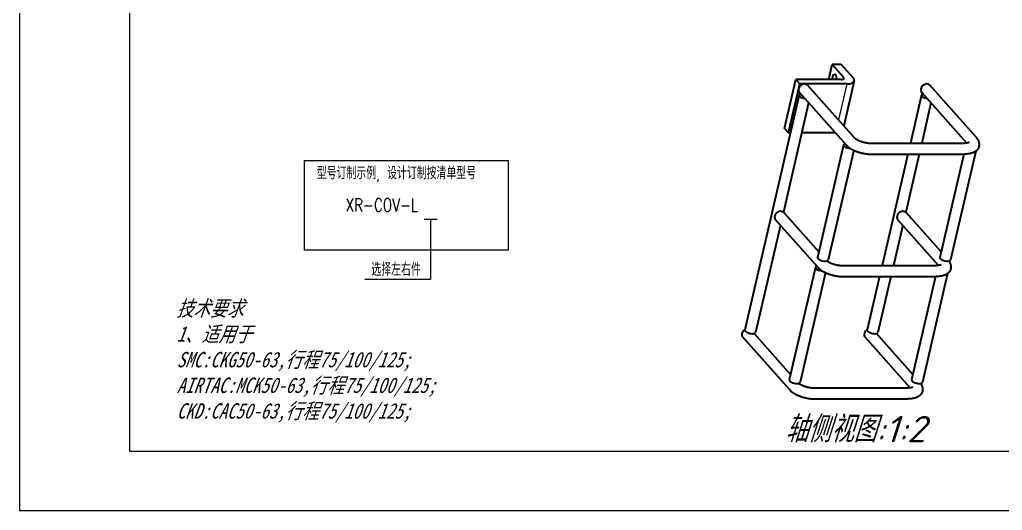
# Model space of a CAD drawing. Header units: millimetres. Extents: x 1333 to 142399, y -42879 to -5704.
# Drawn here: x 74598.7 to 75046.1, y -8827.9 to -8604.6 of the extents above; entities that cross this region are included whole.
import ezdxf

# ---------------------------------------------------------------- set-up
doc = ezdxf.new("R2010")
doc.units = ezdxf.units.MM
doc.header["$LTSCALE"] = 0.5
doc.layers.add('DIM', color=3, linetype='Continuous')
doc.layers.add('图\\M+19E79\\M+195B6\\M+18E9A', color=7, linetype='Continuous')
for name, color, linetype, lineweight in [('图框', 7, 'Continuous', 18), ('标注线', 3, 'Continuous', 18), ('粗实线', 7, 'Continuous', 35), ('细实线', 3, 'Continuous', 18)]:
    doc.layers.add(name, color=color, linetype=linetype, lineweight=lineweight)
doc.layers.add('打印-禁用', color=7, linetype='Continuous', lineweight=15, plot=False)
doc.styles.add('DIM', font='romans.shx', dxfattribs={"width": 0.8, "bigfont": 'bigfont.shx'})
doc.styles.add('GB', font='gbeitc.shx', dxfattribs={"bigfont": 'gbcbig.shx'})
doc.styles.add('工程字', font='gbenor.shx', dxfattribs={"height": 5, "bigfont": 'gbcbig.shx'})

# ---------------------------------------------------------------- blocks, each defined once
blk = doc.blocks.new('GZDEH零件A3图框V01版')
at = {"layer": '图框', "linetype": 'Continuous'}
for p, q in [((2882.49, -1554.46), (2882.49, -1832.96)), ((2882.49, -1832.96), (3272.49, -1832.96))]:
    blk.add_line(p, q, dxfattribs=at)
at = {"layer": '打印-禁用', "linetype": 'Continuous'}
for p, q in [((2857.49, -1549.46), (2857.49, -1846.46)), ((2857.49, -1846.46), (3277.49, -1846.46))]:
    blk.add_line(p, q, dxfattribs=at)
blk = doc.blocks.new('DEH A3')
at = {"layer": '图框'}
blk.add_blockref('GZDEH零件A3图框V01版', (-2857.49, 1846.46), dxfattribs=at)
blk = doc.blocks.new('A$C6E2316A9')
at = {"color": 7, "lineweight": 13, "ltscale": 0.04518}
blk.add_line((64.48, 250.1), (64.88, 251.86), dxfattribs=at)
at = {"color": 7, "lineweight": 13}
blk.add_line((67.67, 245.73), (60.12, 213.1), dxfattribs=at)
at = {"layer": '粗实线', "ltscale": 0.349483}
blk.add_line((51.42, 249.81), (54.57, 263.43), dxfattribs=at)
at = {"layer": '粗实线', "ltscale": 0.387637}
blk.add_line((54.57, 263.43), (64.88, 251.86), dxfattribs=at)
at = {"layer": '粗实线', "ltscale": 0.200476}
blk.add_line((62.59, 263.43), (54.57, 263.43), dxfattribs=at)
at = {"layer": '粗实线', "ltscale": 0.410439}
blk.add_line((62.59, 263.43), (73.51, 251.18), dxfattribs=at)
at = {"layer": '粗实线'}
for p, q in [((10.96, 205.26), (21.26, 249.81)), ((14.6, 201.18), (24.9, 245.73)), ((62.69, 249.81), (21.26, 249.81)), ((67.67, 245.73), (24.9, 245.73)), ((32.06, 244.6), (74.53, 196.93)), ((74.51, 248.47), (65.05, 207.58)), ((185.91, 196.93), (143.44, 244.6)), ((24.45, 235.67), (-25.02, 21.83)), ((24.59, 237.95), (67.07, 190.28)), ((135.82, 235.67), (125.67, 191.79)), ((176.99, 191.91), (135.97, 237.95)), ((33.04, 228.46), (10.03, 128.99)), ((144.42, 228.46), (135.94, 191.79)), ((57.36, 201.18), (26.73, 201.18)), ((64.9, 190.28), (41.2, 87.81)), ((90.23, 191.79), (174.88, 191.79)), ((74.04, 185.41), (50.94, 85.56)), ((90.23, 181.79), (174.88, 181.79)), ((123.36, 181.79), (99.91, 80.42)), ((133.62, 181.79), (121.41, 128.99)), ((174.31, 181.79), (152.57, 87.81)), ((185.2, 184.5), (162.31, 85.56)), ((10.34, 128.68), (42.34, 92.77)), ((153.72, 92.77), (121.72, 128.68)), ((7.28, 117.09), (-15.28, 19.58)), ((2.88, 122.03), (41.3, 78.9)), ((118.66, 117.09), (110.17, 80.42)), ((151.22, 80.54), (114.25, 122.03)), ((39.14, 78.9), (15.43, -23.57)), ((48.27, 74.04), (25.18, -25.82)), ((64.47, 80.42), (149.12, 80.42)), ((159.44, 73.12), (136.55, -25.82)), ((64.47, 70.42), (149.12, 70.42)), ((97.6, 70.42), (86.36, 21.83)), ((107.86, 70.42), (96.1, 19.58)), ((148.55, 70.42), (126.81, -23.57)), ((-16.58, 18.61), (16.58, -18.61)), ((127.96, -18.61), (94.8, 18.61)), ((-26.93, 15.2), (15.54, -32.47)), ((125.46, -30.84), (84.44, 15.2)), ((38.71, -30.96), (123.35, -30.96)), ((38.71, -40.96), (123.35, -40.96))]:
    blk.add_line(p, q, dxfattribs=at)
at = {"layer": '粗实线', "ltscale": 0.136813}
for p, q in [((21.26, 249.81), (24.9, 245.73)), ((10.96, 205.26), (14.6, 201.18))]:
    blk.add_line(p, q, dxfattribs=at)
at = {"layer": '粗实线', "ltscale": 0.046766}
blk.add_line((16.47, 201.18), (14.6, 201.18), dxfattribs=at)
at = {"layer": '粗实线'}
for centre, major_axis, ratio, start_param, end_param in [((56.55, 249.98), (0, -4.5), 0.453991, 3.141603, 4.750209), ((56.55, 249.98), (0, -4.5), 0.453991, 2.670354, 3.141603), ((56.55, 249.98), (0, -4.5), 0.453991, 1.533071, 2.670354), ((60.87, 251.86), (-4.38, 1.01), 0.404509, 2.090263, 3.141624), ((60.87, 251.86), (-4.38, 1.01), 0.404509, 3.141624, 3.661059), ((62.82, 251.18), (11.69, -2.7), 0.404509, 0.000031, 0.519467), ((28.33, 241.27), (-3.73, -3.33), 0.793893, 3.141632, 5.440213), ((62.82, 251.18), (11.69, -2.7), 0.404509, 5.231856, 6.283216), ((139.7, 241.27), (3.73, 3.33), 0.793893, 0.00004, 3.141632), ((28.33, 241.27), (-3.73, -3.33), 0.793893, 5.440213, 6.283225), ((29.32, 234.55), (-4.87, 1.13), 0.404509, 0.000041, 1.699553), ((29.32, 234.55), (-4.87, 1.13), 0.404509, 5.622738, 6.283226), ((140.69, 234.55), (-4.87, 1.13), 0.404509, 0.000041, 1.699553), ((140.69, 234.55), (-4.87, 1.13), 0.404509, 5.622738, 6.283226), ((69.77, 189.15), (-4.87, 1.13), 0.404509, 0.000041, 0.519467), ((69.77, 189.15), (-4.87, 1.13), 0.404509, 5.622738, 6.283226), ((69.77, 189.15), (-4.87, 1.13), 0.404509, 0.519467, 1.973351), ((6.61, 125.36), (-3.73, -3.33), 0.793893, 5.440213, 6.283225), ((6.61, 125.36), (-3.73, -3.33), 0.793893, 3.141632, 5.440213), ((117.98, 125.36), (-3.73, -3.33), 0.793893, 5.440213, 6.283225), ((117.98, 125.36), (-3.73, -3.33), 0.793893, 3.141632, 5.440213), ((46.07, 86.68), (-4.87, 1.13), 0.404509, 0.000041, 0.519467), ((46.07, 86.68), (-4.87, 1.13), 0.404509, 0.519467, 3.141633), ((157.44, 86.68), (-4.87, 1.13), 0.404509, 0.000041, 0.519467), ((157.44, 86.68), (-4.87, 1.13), 0.404509, 0.519467, 3.141633), ((44.01, 77.77), (-4.87, 1.13), 0.404509, 0.000041, 1.973351), ((44.01, 77.77), (-4.87, 1.13), 0.404509, 5.622738, 6.283226), ((-23.2, 18.52), (-3.73, -3.33), 0.793893, 5.440213, 6.283225), ((-23.2, 18.52), (-3.73, -3.33), 0.793893, 4.488126, 5.440213), ((-20.15, 20.71), (4.87, -1.13), 0.404509, 3.141633, 6.283226), ((88.18, 18.52), (3.73, 3.33), 0.793893, 1.346533, 3.141632), ((91.23, 20.71), (4.87, -1.13), 0.404509, 3.141633, 6.283226), ((20.3, -24.69), (4.87, -1.13), 0.404509, 3.141633, 6.283226), ((131.68, -24.69), (4.87, -1.13), 0.404509, 3.141633, 6.283226)]:
    blk.add_ellipse(centre, major_axis=major_axis, ratio=ratio, start_param=start_param, end_param=end_param, dxfattribs=at)
for points, knots in [([(74.53, 196.93), (74.55, 196.91), (74.58, 196.88), (74.63, 196.83), (74.69, 196.77), (74.75, 196.71), (74.81, 196.64), (74.89, 196.58), (74.96, 196.51), (75.04, 196.44), (75.15, 196.35), (75.28, 196.24), (75.46, 196.1), (75.66, 195.96), (75.84, 195.84), (75.99, 195.73), (76.12, 195.65), (76.25, 195.57), (76.39, 195.48), (76.53, 195.4), (76.67, 195.31), (76.82, 195.22), (76.97, 195.14), (77.14, 195.05), (77.3, 194.96), (77.47, 194.87), (77.64, 194.78), (77.81, 194.7), (77.97, 194.62), (78.14, 194.54), (78.31, 194.45), (78.49, 194.37), (78.68, 194.29), (78.86, 194.21), (79.05, 194.13), (79.25, 194.05), (79.44, 193.97), (79.64, 193.89), (79.84, 193.81), (80.04, 193.73), (80.25, 193.66), (80.45, 193.58), (80.66, 193.51), (80.87, 193.43), (81.08, 193.36), (81.29, 193.29), (81.51, 193.22), (81.73, 193.16), (81.94, 193.09), (82.16, 193.02), (82.38, 192.96), (82.6, 192.9), (82.83, 192.84), (83.05, 192.78), (83.27, 192.72), (83.5, 192.67), (83.72, 192.61), (83.95, 192.56), (84.17, 192.51), (84.4, 192.46), (84.63, 192.41), (84.85, 192.36), (85.08, 192.32), (85.31, 192.28), (85.53, 192.24), (85.76, 192.2), (85.98, 192.16), (86.21, 192.12), (86.43, 192.09), (86.65, 192.06), (86.88, 192.03), (87.1, 192), (87.32, 191.97), (87.54, 191.95), (87.76, 191.92), (87.97, 191.9), (88.19, 191.88), (88.4, 191.87), (88.61, 191.85), (88.82, 191.84), (89.03, 191.83), (89.24, 191.82), (89.44, 191.81), (89.64, 191.8), (89.84, 191.8), (90.04, 191.79), (90.17, 191.79), (90.23, 191.79)], [0, 0, 0, 0, 0.067746, 0.141527, 0.221404, 0.307649, 0.398964, 0.496403, 0.599448, 0.708064, 0.802007, 1.014006, 1.24166, 1.484271, 1.741144, 1.889579, 2.042072, 2.198534, 2.358856, 2.52293, 2.690649, 2.861908, 3.036716, 3.223787, 3.414532, 3.608718, 3.806388, 3.985934, 4.168129, 4.3529, 4.539589, 4.739658, 4.941729, 5.146454, 5.353042, 5.562084, 5.772845, 5.985797, 6.200323, 6.416686, 6.634466, 6.853987, 7.074775, 7.297117, 7.52057, 7.745353, 7.971091, 8.19787, 8.425442, 8.653923, 8.883041, 9.112869, 9.343173, 9.573978, 9.805099, 10.036494, 10.268041, 10.49968, 10.73131, 10.962827, 11.194174, 11.425206, 11.655907, 11.886125, 12.11585, 12.344847, 12.573191, 12.800596, 13.027189, 13.252646, 13.477136, 13.700369, 13.922473, 14.143016, 14.362276, 14.579742, 14.795773, 15.009823, 15.222292, 15.4327, 15.641369, 15.847597, 16.051946, 16.253577, 16.453188, 16.649857, 16.844372, 16.844372, 16.844372, 16.844372]), ([(188.3, 189.1), (188.31, 189.14), (188.33, 189.23), (188.36, 189.37), (188.38, 189.51), (188.4, 189.65), (188.42, 189.78), (188.44, 189.92), (188.45, 190.06), (188.47, 190.2), (188.48, 190.34), (188.48, 190.47), (188.49, 190.61), (188.49, 190.75), (188.49, 190.9), (188.49, 191.05), (188.48, 191.19), (188.47, 191.34), (188.46, 191.49), (188.44, 191.64), (188.42, 191.79), (188.4, 191.94), (188.38, 192.09), (188.35, 192.24), (188.32, 192.38), (188.29, 192.54), (188.25, 192.7), (188.21, 192.86), (188.16, 193.02), (188.12, 193.18), (188.07, 193.34), (188.01, 193.48), (187.96, 193.63), (187.9, 193.79), (187.83, 193.95), (187.76, 194.13), (187.68, 194.3), (187.6, 194.47), (187.51, 194.63), (187.43, 194.8), (187.34, 194.96), (187.25, 195.11), (187.16, 195.26), (187.06, 195.42), (186.94, 195.6), (186.82, 195.78), (186.69, 195.96), (186.56, 196.13), (186.43, 196.31), (186.3, 196.48), (186.16, 196.64), (186.04, 196.79), (185.95, 196.88), (185.91, 196.93)], [0, 0, 0, 0, 0.139801, 0.27961, 0.419438, 0.559293, 0.698817, 0.838386, 0.978011, 1.117699, 1.254957, 1.392295, 1.529273, 1.666349, 1.81501, 1.963809, 2.112184, 2.260721, 2.411423, 2.562319, 2.712648, 2.863197, 3.013121, 3.163292, 3.312778, 3.462538, 3.632713, 3.803282, 3.972823, 4.142801, 4.29994, 4.457492, 4.614072, 4.771098, 4.959853, 5.148227, 5.336241, 5.52391, 5.711249, 5.898278, 6.085018, 6.27148, 6.401958, 6.619527, 6.836907, 7.054084, 7.271112, 7.48804, 7.704931, 7.921839, 8.138773, 8.32935, 8.520122, 8.520122, 8.520122, 8.520122]), ([(67.07, 190.28), (67.12, 190.21), (67.24, 190.09), (67.42, 189.9), (67.6, 189.71), (67.78, 189.53), (67.97, 189.35), (68.16, 189.18), (68.36, 189), (68.54, 188.84), (68.79, 188.64), (69.09, 188.39), (69.46, 188.11), (69.84, 187.83), (70.18, 187.59), (70.46, 187.4), (70.68, 187.26), (70.91, 187.11), (71.14, 186.97), (71.37, 186.83), (71.61, 186.69), (71.85, 186.55), (72.09, 186.41), (72.34, 186.27), (72.6, 186.13), (72.86, 185.99), (73.12, 185.86), (73.37, 185.74), (73.61, 185.62), (73.85, 185.5), (74.1, 185.39), (74.36, 185.27), (74.62, 185.15), (74.88, 185.03), (75.15, 184.92), (75.42, 184.81), (75.69, 184.7), (75.96, 184.59), (76.24, 184.48), (76.51, 184.37), (76.79, 184.27), (77.07, 184.17), (77.35, 184.07), (77.63, 183.97), (77.92, 183.88), (78.2, 183.78), (78.49, 183.69), (78.78, 183.6), (79.06, 183.51), (79.35, 183.43), (79.64, 183.34), (79.94, 183.26), (80.23, 183.18), (80.52, 183.1), (80.82, 183.03), (81.11, 182.95), (81.41, 182.88), (81.7, 182.81), (82, 182.75), (82.29, 182.68), (82.59, 182.62), (82.89, 182.56), (83.19, 182.5), (83.48, 182.44), (83.78, 182.39), (84.08, 182.34), (84.38, 182.29), (84.68, 182.24), (84.97, 182.2), (85.27, 182.15), (85.57, 182.11), (85.86, 182.07), (86.16, 182.04), (86.46, 182.01), (86.75, 181.97), (87.05, 181.95), (87.34, 181.92), (87.63, 181.9), (87.93, 181.88), (88.22, 181.86), (88.51, 181.84), (88.8, 181.83), (89.09, 181.81), (89.38, 181.81), (89.66, 181.8), (89.95, 181.8), (90.14, 181.79), (90.23, 181.79)], [0, 0, 0, 0, 0.257615, 0.515765, 0.774438, 1.033472, 1.293704, 1.554461, 1.816074, 2.078558, 2.296988, 2.764195, 3.234977, 3.709605, 4.18831, 4.455637, 4.724304, 4.994314, 5.265681, 5.538414, 5.81252, 6.088002, 6.364778, 6.657303, 6.951251, 7.246692, 7.543495, 7.810893, 8.07933, 8.348779, 8.619642, 8.906478, 9.194804, 9.484036, 9.774658, 10.066125, 10.35888, 10.652462, 10.947222, 11.242388, 11.538624, 11.835575, 12.133481, 12.432012, 12.731385, 13.031319, 13.331976, 13.632948, 13.934527, 14.236506, 14.53897, 14.841742, 15.144876, 15.448233, 15.751829, 16.05552, 16.359328, 16.663178, 16.967021, 17.270814, 17.574478, 17.878, 18.181267, 18.484372, 18.787103, 19.089514, 19.391429, 19.692941, 19.993836, 20.294238, 20.593903, 20.893209, 21.191664, 21.489475, 21.786317, 22.082461, 22.377526, 22.671806, 22.964894, 23.257588, 23.548987, 23.839505, 24.128623, 24.41686, 24.703597, 24.989416, 25.273641, 25.273641, 25.273641, 25.273641]), ([(179.21, 192.5), (179.21, 192.5), (179.2, 192.5), (179.2, 192.49), (179.19, 192.49), (179.17, 192.48), (179.15, 192.47), (179.13, 192.46), (179.1, 192.44), (179.07, 192.43), (179.03, 192.41), (178.99, 192.39), (178.94, 192.37), (178.88, 192.35), (178.82, 192.32), (178.76, 192.3), (178.68, 192.27), (178.6, 192.25), (178.52, 192.22), (178.44, 192.2), (178.36, 192.18), (178.28, 192.15), (178.2, 192.13), (178.13, 192.12), (178.05, 192.1), (177.98, 192.08), (177.9, 192.06), (177.82, 192.05), (177.74, 192.03), (177.66, 192.02), (177.57, 192), (177.45, 191.98), (177.31, 191.96), (177.16, 191.94), (177.01, 191.92), (176.85, 191.9), (176.69, 191.88), (176.53, 191.86), (176.37, 191.85), (176.22, 191.84), (176.08, 191.83), (175.93, 191.82), (175.79, 191.81), (175.64, 191.81), (175.49, 191.8), (175.34, 191.8), (175.19, 191.8), (175.03, 191.79), (174.93, 191.79), (174.88, 191.79)], [0, 0, 0, 0, 0.003725, 0.01192, 0.024775, 0.042272, 0.064403, 0.091149, 0.122481, 0.158505, 0.198125, 0.240781, 0.297393, 0.358289, 0.424602, 0.496278, 0.572971, 0.654912, 0.743464, 0.826881, 0.906145, 0.988838, 1.076782, 1.155195, 1.229309, 1.305224, 1.383356, 1.463235, 1.545148, 1.628808, 1.714331, 1.833188, 1.981879, 2.131223, 2.284882, 2.442731, 2.604654, 2.770535, 2.944591, 3.085475, 3.225989, 3.369126, 3.514183, 3.661703, 3.811005, 3.962739, 4.116221, 4.269232, 4.423736, 4.423736, 4.423736, 4.423736]), ([(188.3, 189.1), (188.28, 189.02), (188.24, 188.87), (188.18, 188.64), (188.1, 188.41), (188.03, 188.21), (187.95, 187.99), (187.86, 187.77), (187.74, 187.51), (187.61, 187.25), (187.49, 187.04), (187.39, 186.87), (187.31, 186.74), (187.22, 186.61), (187.14, 186.49), (187.05, 186.36), (186.96, 186.24), (186.87, 186.12), (186.77, 186), (186.67, 185.87), (186.56, 185.75), (186.46, 185.63), (186.35, 185.51), (186.23, 185.4), (186.12, 185.28), (186.01, 185.17), (185.86, 185.04), (185.7, 184.89), (185.5, 184.73), (185.3, 184.57), (185.1, 184.42), (184.9, 184.28), (184.71, 184.15), (184.53, 184.03), (184.35, 183.92), (184.17, 183.82), (183.99, 183.71), (183.8, 183.61), (183.62, 183.52), (183.43, 183.43), (183.24, 183.34), (183.05, 183.25), (182.85, 183.16), (182.63, 183.07), (182.41, 182.99), (182.19, 182.91), (181.97, 182.83), (181.74, 182.75), (181.52, 182.68), (181.3, 182.62), (181.1, 182.56), (180.91, 182.51), (180.72, 182.45), (180.54, 182.41), (180.37, 182.37), (180.21, 182.33), (180.05, 182.3), (179.89, 182.26), (179.73, 182.23), (179.57, 182.2), (179.41, 182.17), (179.22, 182.14), (178.99, 182.1), (178.72, 182.06), (178.46, 182.02), (178.19, 181.99), (177.92, 181.96), (177.65, 181.93), (177.38, 181.9), (177.13, 181.88), (176.89, 181.86), (176.67, 181.85), (176.45, 181.84), (176.23, 181.82), (176, 181.81), (175.78, 181.81), (175.55, 181.8), (175.33, 181.8), (175.1, 181.79), (174.95, 181.79), (174.88, 181.79)], [0, 0, 0, 0, 0.237686, 0.475418, 0.713239, 0.951194, 1.118219, 1.404752, 1.690684, 1.976174, 2.261149, 2.414432, 2.567916, 2.720811, 2.873933, 3.026408, 3.17914, 3.331172, 3.483489, 3.645136, 3.807141, 3.968235, 4.129723, 4.290248, 4.451203, 4.611146, 4.771554, 5.029315, 5.286369, 5.542772, 5.798479, 6.035448, 6.271882, 6.481595, 6.691032, 6.900249, 7.109292, 7.318205, 7.527042, 7.735852, 7.944611, 8.138964, 8.373505, 8.608274, 8.843347, 9.078728, 9.314689, 9.551094, 9.788078, 10.025597, 10.22299, 10.420788, 10.619129, 10.817978, 10.97928, 11.141439, 11.303548, 11.466513, 11.629511, 11.793359, 11.957327, 12.12214, 12.386964, 12.65314, 12.920616, 13.189417, 13.45956, 13.731062, 14.003933, 14.278091, 14.498082, 14.719313, 14.941035, 15.163962, 15.387448, 15.612102, 15.83728, 16.063586, 16.28696, 16.511378, 16.511378, 16.511378, 16.511378]), ([(49.82, 84.64), (49.9, 84.59), (50.02, 84.5), (50.18, 84.39), (50.31, 84.3), (50.44, 84.22), (50.58, 84.13), (50.72, 84.05), (50.86, 83.96), (51.01, 83.87), (51.16, 83.79), (51.32, 83.7), (51.49, 83.61), (51.66, 83.52), (51.83, 83.43), (52, 83.34), (52.17, 83.26), (52.33, 83.18), (52.5, 83.1), (52.68, 83.02), (52.87, 82.94), (53.05, 82.85), (53.24, 82.77), (53.44, 82.69), (53.63, 82.61), (53.83, 82.53), (54.03, 82.45), (54.23, 82.37), (54.44, 82.3), (54.64, 82.22), (54.85, 82.15), (55.06, 82.07), (55.28, 82), (55.49, 81.93), (55.71, 81.86), (55.92, 81.79), (56.14, 81.73), (56.36, 81.66), (56.58, 81.6), (56.8, 81.53), (57.03, 81.47), (57.25, 81.41), (57.48, 81.35), (57.7, 81.3), (57.93, 81.24), (58.15, 81.19), (58.38, 81.14), (58.61, 81.09), (58.84, 81.04), (59.06, 80.99), (59.29, 80.95), (59.52, 80.91), (59.74, 80.86), (59.97, 80.82), (60.2, 80.79), (60.42, 80.75), (60.65, 80.72), (60.87, 80.68), (61.1, 80.65), (61.32, 80.62), (61.54, 80.6), (61.76, 80.57), (61.98, 80.55), (62.2, 80.53), (62.41, 80.51), (62.63, 80.49), (62.84, 80.48), (63.05, 80.46), (63.26, 80.45), (63.47, 80.44), (63.67, 80.43), (63.88, 80.43), (64.08, 80.42), (64.27, 80.42), (64.4, 80.42), (64.47, 80.42)], [0, 0, 0, 0, 0.270398, 0.440271, 0.592156, 0.748056, 0.90789, 1.071547, 1.238918, 1.409895, 1.584444, 1.768134, 1.959236, 2.153352, 2.353927, 2.5366, 2.718891, 2.903838, 3.090931, 3.287822, 3.490907, 3.695897, 3.903037, 4.112444, 4.323824, 4.537252, 4.752465, 4.969421, 5.187938, 5.408113, 5.629697, 5.852763, 6.077066, 6.302647, 6.529284, 6.75694, 6.985453, 7.214854, 7.444954, 7.675751, 7.907074, 8.138894, 8.371066, 8.603519, 8.836144, 9.06887, 9.301602, 9.534235, 9.766702, 9.998871, 10.230701, 10.462072, 10.692938, 10.923099, 11.152588, 11.381162, 11.608898, 11.835523, 12.061146, 12.285538, 12.50877, 12.730461, 12.950834, 13.169432, 13.386556, 13.601712, 13.815247, 14.026729, 14.236439, 14.443709, 14.649064, 14.851696, 15.052275, 15.249897, 15.445337, 15.445337, 15.445337, 15.445337]), ([(153.45, 81.13), (153.44, 81.13), (153.44, 81.12), (153.43, 81.12), (153.42, 81.11), (153.41, 81.1), (153.39, 81.09), (153.37, 81.08), (153.34, 81.07), (153.31, 81.05), (153.27, 81.03), (153.23, 81.01), (153.18, 80.99), (153.12, 80.97), (153.06, 80.95), (152.99, 80.92), (152.92, 80.9), (152.84, 80.87), (152.76, 80.85), (152.68, 80.82), (152.6, 80.8), (152.52, 80.78), (152.44, 80.76), (152.36, 80.74), (152.29, 80.72), (152.21, 80.71), (152.14, 80.69), (152.06, 80.67), (151.98, 80.66), (151.9, 80.64), (151.8, 80.62), (151.69, 80.6), (151.55, 80.58), (151.4, 80.56), (151.25, 80.54), (151.09, 80.52), (150.93, 80.51), (150.76, 80.49), (150.6, 80.48), (150.45, 80.46), (150.31, 80.45), (150.17, 80.45), (150.02, 80.44), (149.88, 80.43), (149.73, 80.43), (149.58, 80.42), (149.42, 80.42), (149.27, 80.42), (149.17, 80.42), (149.12, 80.42)], [0, 0, 0, 0, 0.003725, 0.01192, 0.024775, 0.042272, 0.064403, 0.091149, 0.122481, 0.158505, 0.198125, 0.240781, 0.297393, 0.358289, 0.424602, 0.496278, 0.572971, 0.654912, 0.743464, 0.826881, 0.906145, 0.988838, 1.076782, 1.155195, 1.229309, 1.305224, 1.383356, 1.463235, 1.545148, 1.628808, 1.714331, 1.833188, 1.981879, 2.131223, 2.284882, 2.442731, 2.604654, 2.770535, 2.944591, 3.085475, 3.225989, 3.369126, 3.514183, 3.661703, 3.811005, 3.962739, 4.116221, 4.269232, 4.423736, 4.423736, 4.423736, 4.423736]), ([(162.53, 77.72), (162.54, 77.77), (162.56, 77.86), (162.59, 78), (162.62, 78.14), (162.64, 78.28), (162.66, 78.42), (162.68, 78.56), (162.69, 78.71), (162.71, 78.85), (162.71, 78.99), (162.72, 79.13), (162.72, 79.27), (162.73, 79.41), (162.72, 79.56), (162.72, 79.71), (162.71, 79.86), (162.7, 80.02), (162.69, 80.17), (162.67, 80.32), (162.65, 80.48), (162.63, 80.63), (162.6, 80.78), (162.58, 80.93), (162.55, 81.08), (162.51, 81.24), (162.47, 81.4), (162.42, 81.57), (162.37, 81.74), (162.32, 81.9), (162.27, 82.05), (162.22, 82.2), (162.16, 82.36), (162.09, 82.52), (162.02, 82.7), (161.94, 82.87), (161.86, 83.04), (161.77, 83.22), (161.68, 83.38), (161.59, 83.55), (161.5, 83.71), (161.41, 83.86), (161.31, 84.02), (161.19, 84.2), (161.07, 84.39), (160.98, 84.51), (160.94, 84.57)], [0, 0, 0, 0, 0.142694, 0.285397, 0.42812, 0.570868, 0.713255, 0.855719, 0.998279, 1.140458, 1.280527, 1.420695, 1.560464, 1.701649, 1.85502, 2.00687, 2.158267, 2.310313, 2.464478, 2.618415, 2.771807, 2.925354, 3.078342, 3.231459, 3.384016, 3.544505, 3.720896, 3.894641, 4.069317, 4.234007, 4.394434, 4.554799, 4.714749, 4.893671, 5.088499, 5.280511, 5.47216, 5.663461, 5.854435, 6.045103, 6.242518, 6.379473, 6.584808, 6.808423, 7.030124, 7.251664, 7.251664, 7.251664, 7.251664]), ([(41.3, 78.9), (41.36, 78.84), (41.48, 78.71), (41.65, 78.52), (41.83, 78.34), (42.02, 78.16), (42.21, 77.98), (42.4, 77.8), (42.59, 77.63), (42.78, 77.46), (43.02, 77.26), (43.32, 77.02), (43.7, 76.73), (44.08, 76.45), (44.41, 76.22), (44.69, 76.03), (44.92, 75.88), (45.15, 75.74), (45.38, 75.59), (45.61, 75.45), (45.85, 75.31), (46.08, 75.17), (46.33, 75.03), (46.58, 74.89), (46.84, 74.75), (47.1, 74.62), (47.36, 74.49), (47.6, 74.36), (47.84, 74.24), (48.09, 74.13), (48.34, 74.01), (48.59, 73.89), (48.86, 73.77), (49.12, 73.66), (49.39, 73.54), (49.66, 73.43), (49.93, 73.32), (50.2, 73.21), (50.48, 73.1), (50.75, 73), (51.03, 72.9), (51.31, 72.79), (51.59, 72.69), (51.87, 72.6), (52.15, 72.5), (52.44, 72.41), (52.73, 72.31), (53.01, 72.23), (53.3, 72.14), (53.59, 72.05), (53.88, 71.97), (54.17, 71.89), (54.47, 71.81), (54.76, 71.73), (55.05, 71.65), (55.35, 71.58), (55.64, 71.51), (55.94, 71.44), (56.23, 71.37), (56.53, 71.31), (56.83, 71.24), (57.13, 71.18), (57.42, 71.12), (57.72, 71.07), (58.02, 71.01), (58.32, 70.96), (58.61, 70.91), (58.91, 70.87), (59.21, 70.82), (59.51, 70.78), (59.8, 70.74), (60.1, 70.7), (60.4, 70.66), (60.69, 70.63), (60.99, 70.6), (61.28, 70.57), (61.58, 70.54), (61.87, 70.52), (62.16, 70.5), (62.45, 70.48), (62.75, 70.46), (63.04, 70.45), (63.32, 70.44), (63.61, 70.43), (63.9, 70.42), (64.19, 70.42), (64.38, 70.42), (64.47, 70.42)], [0, 0, 0, 0, 0.257615, 0.515765, 0.774438, 1.033472, 1.293704, 1.554461, 1.816074, 2.078558, 2.296988, 2.764195, 3.234977, 3.709605, 4.18831, 4.455637, 4.724304, 4.994314, 5.265681, 5.538414, 5.81252, 6.088002, 6.364778, 6.657303, 6.951251, 7.246692, 7.543495, 7.810893, 8.07933, 8.348779, 8.619642, 8.906478, 9.194804, 9.484036, 9.774658, 10.066125, 10.35888, 10.652462, 10.947222, 11.242388, 11.538624, 11.835575, 12.133481, 12.432012, 12.731385, 13.031319, 13.331976, 13.632948, 13.934527, 14.236506, 14.53897, 14.841742, 15.144876, 15.448233, 15.751829, 16.05552, 16.359328, 16.663178, 16.967021, 17.270814, 17.574478, 17.878, 18.181267, 18.484372, 18.787103, 19.089514, 19.391429, 19.692941, 19.993836, 20.294238, 20.593903, 20.893209, 21.191664, 21.489475, 21.786317, 22.082461, 22.377526, 22.671806, 22.964894, 23.257588, 23.548987, 23.839505, 24.128623, 24.41686, 24.703597, 24.989416, 25.273641, 25.273641, 25.273641, 25.273641]), ([(162.53, 77.72), (162.52, 77.64), (162.48, 77.49), (162.41, 77.26), (162.34, 77.03), (162.27, 76.83), (162.19, 76.62), (162.09, 76.39), (161.97, 76.13), (161.84, 75.88), (161.72, 75.67), (161.62, 75.5), (161.54, 75.37), (161.46, 75.24), (161.37, 75.11), (161.29, 74.99), (161.2, 74.86), (161.1, 74.74), (161.01, 74.62), (160.91, 74.5), (160.8, 74.38), (160.69, 74.25), (160.58, 74.14), (160.47, 74.02), (160.36, 73.91), (160.24, 73.8), (160.1, 73.67), (159.93, 73.52), (159.73, 73.35), (159.53, 73.19), (159.33, 73.04), (159.14, 72.9), (158.95, 72.77), (158.76, 72.66), (158.58, 72.55), (158.4, 72.44), (158.22, 72.34), (158.04, 72.24), (157.85, 72.14), (157.67, 72.05), (157.48, 71.96), (157.29, 71.88), (157.08, 71.79), (156.87, 71.7), (156.65, 71.61), (156.43, 71.53), (156.21, 71.45), (155.98, 71.38), (155.76, 71.3), (155.54, 71.24), (155.34, 71.18), (155.15, 71.13), (154.96, 71.08), (154.77, 71.03), (154.61, 70.99), (154.45, 70.96), (154.29, 70.92), (154.13, 70.89), (153.97, 70.86), (153.81, 70.83), (153.65, 70.8), (153.45, 70.76), (153.22, 70.72), (152.96, 70.68), (152.7, 70.65), (152.43, 70.61), (152.16, 70.58), (151.89, 70.55), (151.62, 70.53), (151.36, 70.5), (151.13, 70.49), (150.91, 70.47), (150.68, 70.46), (150.46, 70.45), (150.24, 70.44), (150.01, 70.43), (149.79, 70.43), (149.56, 70.42), (149.34, 70.42), (149.19, 70.42), (149.12, 70.42)], [0, 0, 0, 0, 0.237686, 0.475418, 0.713239, 0.951194, 1.118219, 1.404752, 1.690684, 1.976174, 2.261149, 2.414432, 2.567916, 2.720811, 2.873933, 3.026408, 3.17914, 3.331172, 3.483489, 3.645136, 3.807141, 3.968235, 4.129723, 4.290248, 4.451203, 4.611146, 4.771554, 5.029315, 5.286369, 5.542772, 5.798479, 6.035448, 6.271882, 6.481595, 6.691032, 6.900249, 7.109292, 7.318205, 7.527042, 7.735852, 7.944611, 8.138964, 8.373505, 8.608274, 8.843347, 9.078728, 9.314689, 9.551094, 9.788078, 10.025597, 10.22299, 10.420788, 10.619129, 10.817978, 10.97928, 11.141439, 11.303548, 11.466513, 11.629511, 11.793359, 11.957327, 12.12214, 12.386964, 12.65314, 12.920616, 13.189417, 13.45956, 13.731062, 14.003933, 14.278091, 14.498082, 14.719313, 14.941035, 15.163962, 15.387448, 15.612102, 15.83728, 16.063586, 16.28696, 16.511378, 16.511378, 16.511378, 16.511378]), ([(24.06, -26.74), (24.13, -26.79), (24.25, -26.88), (24.42, -26.99), (24.55, -27.07), (24.68, -27.16), (24.82, -27.24), (24.96, -27.33), (25.1, -27.42), (25.25, -27.5), (25.4, -27.59), (25.56, -27.68), (25.73, -27.77), (25.9, -27.86), (26.07, -27.95), (26.24, -28.03), (26.4, -28.11), (26.57, -28.19), (26.74, -28.28), (26.92, -28.36), (27.1, -28.44), (27.29, -28.52), (27.48, -28.61), (27.67, -28.69), (27.87, -28.77), (28.07, -28.85), (28.27, -28.92), (28.47, -29), (28.67, -29.08), (28.88, -29.15), (29.09, -29.23), (29.3, -29.3), (29.51, -29.37), (29.73, -29.45), (29.94, -29.51), (30.16, -29.58), (30.38, -29.65), (30.6, -29.72), (30.82, -29.78), (31.04, -29.84), (31.26, -29.9), (31.49, -29.96), (31.71, -30.02), (31.94, -30.08), (32.16, -30.13), (32.39, -30.19), (32.62, -30.24), (32.84, -30.29), (33.07, -30.34), (33.3, -30.38), (33.53, -30.43), (33.75, -30.47), (33.98, -30.51), (34.21, -30.55), (34.43, -30.59), (34.66, -30.63), (34.88, -30.66), (35.11, -30.69), (35.33, -30.72), (35.56, -30.75), (35.78, -30.78), (36, -30.8), (36.22, -30.83), (36.43, -30.85), (36.65, -30.87), (36.86, -30.88), (37.08, -30.9), (37.29, -30.91), (37.5, -30.93), (37.7, -30.94), (37.91, -30.94), (38.11, -30.95), (38.31, -30.95), (38.51, -30.96), (38.64, -30.96), (38.71, -30.96)], [0, 0, 0, 0, 0.270398, 0.440271, 0.592156, 0.748056, 0.90789, 1.071547, 1.238918, 1.409895, 1.584444, 1.768134, 1.959236, 2.153352, 2.353927, 2.5366, 2.718891, 2.903838, 3.090931, 3.287822, 3.490907, 3.695897, 3.903037, 4.112444, 4.323824, 4.537252, 4.752465, 4.969421, 5.187938, 5.408113, 5.629697, 5.852763, 6.077066, 6.302647, 6.529284, 6.75694, 6.985453, 7.214854, 7.444954, 7.675751, 7.907074, 8.138894, 8.371066, 8.603519, 8.836144, 9.06887, 9.301602, 9.534235, 9.766702, 9.998871, 10.230701, 10.462072, 10.692938, 10.923099, 11.152588, 11.381162, 11.608898, 11.835523, 12.061146, 12.285538, 12.50877, 12.730461, 12.950834, 13.169432, 13.386556, 13.601712, 13.815247, 14.026729, 14.236439, 14.443709, 14.649064, 14.851696, 15.052275, 15.249897, 15.445337, 15.445337, 15.445337, 15.445337]), ([(136.77, -33.65), (136.78, -33.61), (136.8, -33.52), (136.83, -33.38), (136.85, -33.23), (136.88, -33.09), (136.9, -32.95), (136.92, -32.81), (136.93, -32.67), (136.94, -32.53), (136.95, -32.39), (136.96, -32.25), (136.96, -32.11), (136.96, -31.96), (136.96, -31.81), (136.96, -31.66), (136.95, -31.51), (136.94, -31.36), (136.93, -31.21), (136.91, -31.05), (136.89, -30.9), (136.87, -30.75), (136.84, -30.6), (136.81, -30.45), (136.78, -30.3), (136.75, -30.14), (136.7, -29.97), (136.66, -29.8), (136.61, -29.64), (136.56, -29.48), (136.51, -29.33), (136.45, -29.17), (136.4, -29.02), (136.33, -28.85), (136.26, -28.68), (136.18, -28.5), (136.09, -28.33), (136.01, -28.16), (135.92, -27.99), (135.83, -27.82), (135.74, -27.67), (135.65, -27.52), (135.55, -27.36), (135.43, -27.17), (135.31, -26.99), (135.22, -26.87), (135.18, -26.81)], [0, 0, 0, 0, 0.142694, 0.285397, 0.42812, 0.570868, 0.713255, 0.855719, 0.998279, 1.140458, 1.280527, 1.420695, 1.560464, 1.701649, 1.85502, 2.00687, 2.158267, 2.310313, 2.464478, 2.618415, 2.771807, 2.925354, 3.078342, 3.231459, 3.384016, 3.544505, 3.720896, 3.894641, 4.069317, 4.234007, 4.394434, 4.554799, 4.714749, 4.893671, 5.088499, 5.280511, 5.47216, 5.663461, 5.854435, 6.045103, 6.242518, 6.379473, 6.584808, 6.808423, 7.030124, 7.251664, 7.251664, 7.251664, 7.251664]), ([(15.54, -32.47), (15.6, -32.54), (15.71, -32.67), (15.89, -32.85), (16.07, -33.04), (16.26, -33.22), (16.44, -33.4), (16.64, -33.58), (16.83, -33.75), (17.02, -33.91), (17.26, -34.12), (17.56, -34.36), (17.93, -34.65), (18.32, -34.93), (18.65, -35.16), (18.93, -35.35), (19.16, -35.49), (19.38, -35.64), (19.61, -35.78), (19.85, -35.93), (20.08, -36.07), (20.32, -36.2), (20.56, -36.34), (20.82, -36.48), (21.08, -36.62), (21.34, -36.76), (21.59, -36.89), (21.84, -37.01), (22.08, -37.13), (22.32, -37.25), (22.57, -37.37), (22.83, -37.48), (23.09, -37.6), (23.36, -37.72), (23.62, -37.83), (23.89, -37.95), (24.16, -38.06), (24.44, -38.17), (24.71, -38.27), (24.99, -38.38), (25.27, -38.48), (25.54, -38.58), (25.83, -38.68), (26.11, -38.78), (26.39, -38.88), (26.68, -38.97), (26.96, -39.06), (27.25, -39.15), (27.54, -39.24), (27.83, -39.32), (28.12, -39.41), (28.41, -39.49), (28.7, -39.57), (28.99, -39.65), (29.29, -39.72), (29.58, -39.8), (29.88, -39.87), (30.17, -39.94), (30.47, -40), (30.77, -40.07), (31.06, -40.13), (31.36, -40.19), (31.66, -40.25), (31.96, -40.31), (32.26, -40.36), (32.55, -40.41), (32.85, -40.46), (33.15, -40.51), (33.45, -40.56), (33.74, -40.6), (34.04, -40.64), (34.34, -40.68), (34.63, -40.71), (34.93, -40.75), (35.22, -40.78), (35.52, -40.81), (35.81, -40.83), (36.11, -40.86), (36.4, -40.88), (36.69, -40.9), (36.98, -40.91), (37.27, -40.93), (37.56, -40.94), (37.85, -40.95), (38.14, -40.95), (38.42, -40.96), (38.61, -40.96), (38.71, -40.96)], [0, 0, 0, 0, 0.257615, 0.515765, 0.774438, 1.033472, 1.293704, 1.554461, 1.816074, 2.078558, 2.296988, 2.764195, 3.234977, 3.709605, 4.18831, 4.455637, 4.724304, 4.994314, 5.265681, 5.538414, 5.81252, 6.088002, 6.364778, 6.657303, 6.951251, 7.246692, 7.543495, 7.810893, 8.07933, 8.348779, 8.619642, 8.906478, 9.194804, 9.484036, 9.774658, 10.066125, 10.35888, 10.652462, 10.947222, 11.242388, 11.538624, 11.835575, 12.133481, 12.432012, 12.731385, 13.031319, 13.331976, 13.632948, 13.934527, 14.236506, 14.53897, 14.841742, 15.144876, 15.448233, 15.751829, 16.05552, 16.359328, 16.663178, 16.967021, 17.270814, 17.574478, 17.878, 18.181267, 18.484372, 18.787103, 19.089514, 19.391429, 19.692941, 19.993836, 20.294238, 20.593903, 20.893209, 21.191664, 21.489475, 21.786317, 22.082461, 22.377526, 22.671806, 22.964894, 23.257588, 23.548987, 23.839505, 24.128623, 24.41686, 24.703597, 24.989416, 25.273641, 25.273641, 25.273641, 25.273641]), ([(127.68, -30.25), (127.68, -30.25), (127.68, -30.25), (127.67, -30.26), (127.66, -30.26), (127.64, -30.27), (127.63, -30.28), (127.6, -30.3), (127.57, -30.31), (127.54, -30.33), (127.51, -30.34), (127.46, -30.36), (127.41, -30.38), (127.36, -30.41), (127.3, -30.43), (127.23, -30.45), (127.16, -30.48), (127.08, -30.5), (127, -30.53), (126.92, -30.55), (126.84, -30.58), (126.76, -30.6), (126.68, -30.62), (126.6, -30.64), (126.53, -30.65), (126.45, -30.67), (126.37, -30.69), (126.3, -30.7), (126.22, -30.72), (126.13, -30.73), (126.04, -30.75), (125.92, -30.77), (125.79, -30.79), (125.64, -30.81), (125.48, -30.83), (125.33, -30.85), (125.17, -30.87), (125, -30.89), (124.84, -30.9), (124.69, -30.91), (124.55, -30.92), (124.41, -30.93), (124.26, -30.94), (124.11, -30.94), (123.96, -30.95), (123.81, -30.95), (123.66, -30.96), (123.51, -30.96), (123.4, -30.96), (123.35, -30.96)], [0, 0, 0, 0, 0.003725, 0.01192, 0.024775, 0.042272, 0.064403, 0.091149, 0.122481, 0.158505, 0.198125, 0.240781, 0.297393, 0.358289, 0.424602, 0.496278, 0.572971, 0.654912, 0.743464, 0.826881, 0.906145, 0.988838, 1.076782, 1.155195, 1.229309, 1.305224, 1.383356, 1.463235, 1.545148, 1.628808, 1.714331, 1.833188, 1.981879, 2.131223, 2.284882, 2.442731, 2.604654, 2.770535, 2.944591, 3.085475, 3.225989, 3.369126, 3.514183, 3.661703, 3.811005, 3.962739, 4.116221, 4.269232, 4.423736, 4.423736, 4.423736, 4.423736]), ([(136.77, -33.65), (136.75, -33.73), (136.71, -33.89), (136.65, -34.11), (136.58, -34.34), (136.51, -34.54), (136.42, -34.76), (136.33, -34.99), (136.21, -35.25), (136.08, -35.5), (135.96, -35.71), (135.86, -35.88), (135.78, -36.01), (135.7, -36.14), (135.61, -36.27), (135.52, -36.39), (135.43, -36.51), (135.34, -36.63), (135.24, -36.76), (135.14, -36.88), (135.04, -37), (134.93, -37.12), (134.82, -37.24), (134.71, -37.36), (134.59, -37.47), (134.48, -37.58), (134.34, -37.71), (134.17, -37.86), (133.97, -38.03), (133.77, -38.18), (133.57, -38.33), (133.37, -38.47), (133.18, -38.6), (133, -38.72), (132.82, -38.83), (132.64, -38.94), (132.46, -39.04), (132.27, -39.14), (132.09, -39.23), (131.9, -39.33), (131.72, -39.41), (131.52, -39.5), (131.32, -39.59), (131.1, -39.68), (130.88, -39.76), (130.66, -39.85), (130.44, -39.92), (130.22, -40), (129.99, -40.07), (129.78, -40.14), (129.57, -40.19), (129.38, -40.25), (129.19, -40.3), (129.01, -40.34), (128.84, -40.38), (128.68, -40.42), (128.53, -40.45), (128.37, -40.49), (128.21, -40.52), (128.05, -40.55), (127.88, -40.58), (127.69, -40.61), (127.46, -40.65), (127.2, -40.69), (126.93, -40.73), (126.67, -40.76), (126.4, -40.8), (126.13, -40.82), (125.86, -40.85), (125.6, -40.87), (125.36, -40.89), (125.14, -40.9), (124.92, -40.92), (124.7, -40.93), (124.48, -40.94), (124.25, -40.94), (124.03, -40.95), (123.8, -40.95), (123.58, -40.96), (123.43, -40.96), (123.35, -40.96)], [0, 0, 0, 0, 0.237686, 0.475418, 0.713239, 0.951194, 1.118219, 1.404752, 1.690684, 1.976174, 2.261149, 2.414432, 2.567916, 2.720811, 2.873933, 3.026408, 3.17914, 3.331172, 3.483489, 3.645136, 3.807141, 3.968235, 4.129723, 4.290248, 4.451203, 4.611146, 4.771554, 5.029315, 5.286369, 5.542772, 5.798479, 6.035448, 6.271882, 6.481595, 6.691032, 6.900249, 7.109292, 7.318205, 7.527042, 7.735852, 7.944611, 8.138964, 8.373505, 8.608274, 8.843347, 9.078728, 9.314689, 9.551094, 9.788078, 10.025597, 10.22299, 10.420788, 10.619129, 10.817978, 10.97928, 11.141439, 11.303548, 11.466513, 11.629511, 11.793359, 11.957327, 12.12214, 12.386964, 12.65314, 12.920616, 13.189417, 13.45956, 13.731062, 14.003933, 14.278091, 14.498082, 14.719313, 14.941035, 15.163962, 15.387448, 15.612102, 15.83728, 16.063586, 16.28696, 16.511378, 16.511378, 16.511378, 16.511378])]:
    blk.add_open_spline(points, degree=3, knots=knots, dxfattribs=at)

msp = doc.modelspace()

# ---------------------------------------------------------------- linework, layer by layer
at = {"layer": '标注线'}
for p, q in [((74782.81, -8695.496), (74788.715, -8695.496)), ((74785.763, -8695.496), (74785.763, -8722.666)), ((74755.913, -8722.666), (74785.763, -8722.666))]:
    msp.add_line(p, q, dxfattribs=at)
msp.add_lwpolyline([(74728.415, -8668.787), (74821.09, -8668.787), (74821.09, -8709.487), (74728.415, -8709.487)], close=True, dxfattribs=at)

# ---------------------------------------------------------------- block references
at = {"layer": 'DIM', "xscale": 0.5, "yscale": 0.5, "zscale": 0.5}
msp.add_blockref('A$C6E2316A9', (74941.359, -8756.75), dxfattribs=at)
at = {"layer": '图框', "xscale": 2, "yscale": 2, "zscale": 2}
msp.add_blockref('DEH A3', (74598.739, -8827.918), dxfattribs=at)

# ---------------------------------------------------------------- texts
at = {"layer": 'DIM', "insert": (74670.175, -8732.509), "char_height": 7, "width": 211.69055, "attachment_point": 1, "style": 'DIM'}
msp.add_mtext('\\A1;{\\fFangSong|b0|i0|c134|p49;\\Q20;技术要求\\P1、适用于\\PSMC:CKG50-63,行程75/100/125;\\PAIRTAC:MCK50-63,行程75/100/125;\\PCKD:CAC50-63,行程75/100/125;}', dxfattribs=at)
at = {"layer": '图\\M+19E79\\M+195B6\\M+18E9A', "color": 3, "lineweight": -3, "style": 'GB', "width": 1.2}
msp.add_text('轴侧视图:1:2', height=12, dxfattribs=at).set_placement((74947.026, -8796.965))
at = {"layer": '标注线', "insert": (74770.082, -8718.262), "char_height": 6, "width": 35.63268, "attachment_point": 5, "style": '工程字'}
msp.add_mtext('选择左右件', dxfattribs=at)
at = {"layer": '细实线', "style": '工程字'}
for s, insert, char_height, width, attachment_point in [('{\\H0.7143X;\\W1.05;型号订制示例, 设计订制按清单型号}', (74770.238, -8675.08), 8, 90, 5), ('{\\Fromans|c134;\\W0.75;XR-COV-L}', (74747.102, -8688.982), 6, 96.63804, 4)]:
    msp.add_mtext(s, dxfattribs=dict(at, insert=insert, char_height=char_height, width=width, attachment_point=attachment_point))

doc.saveas('drawing.dxf')
